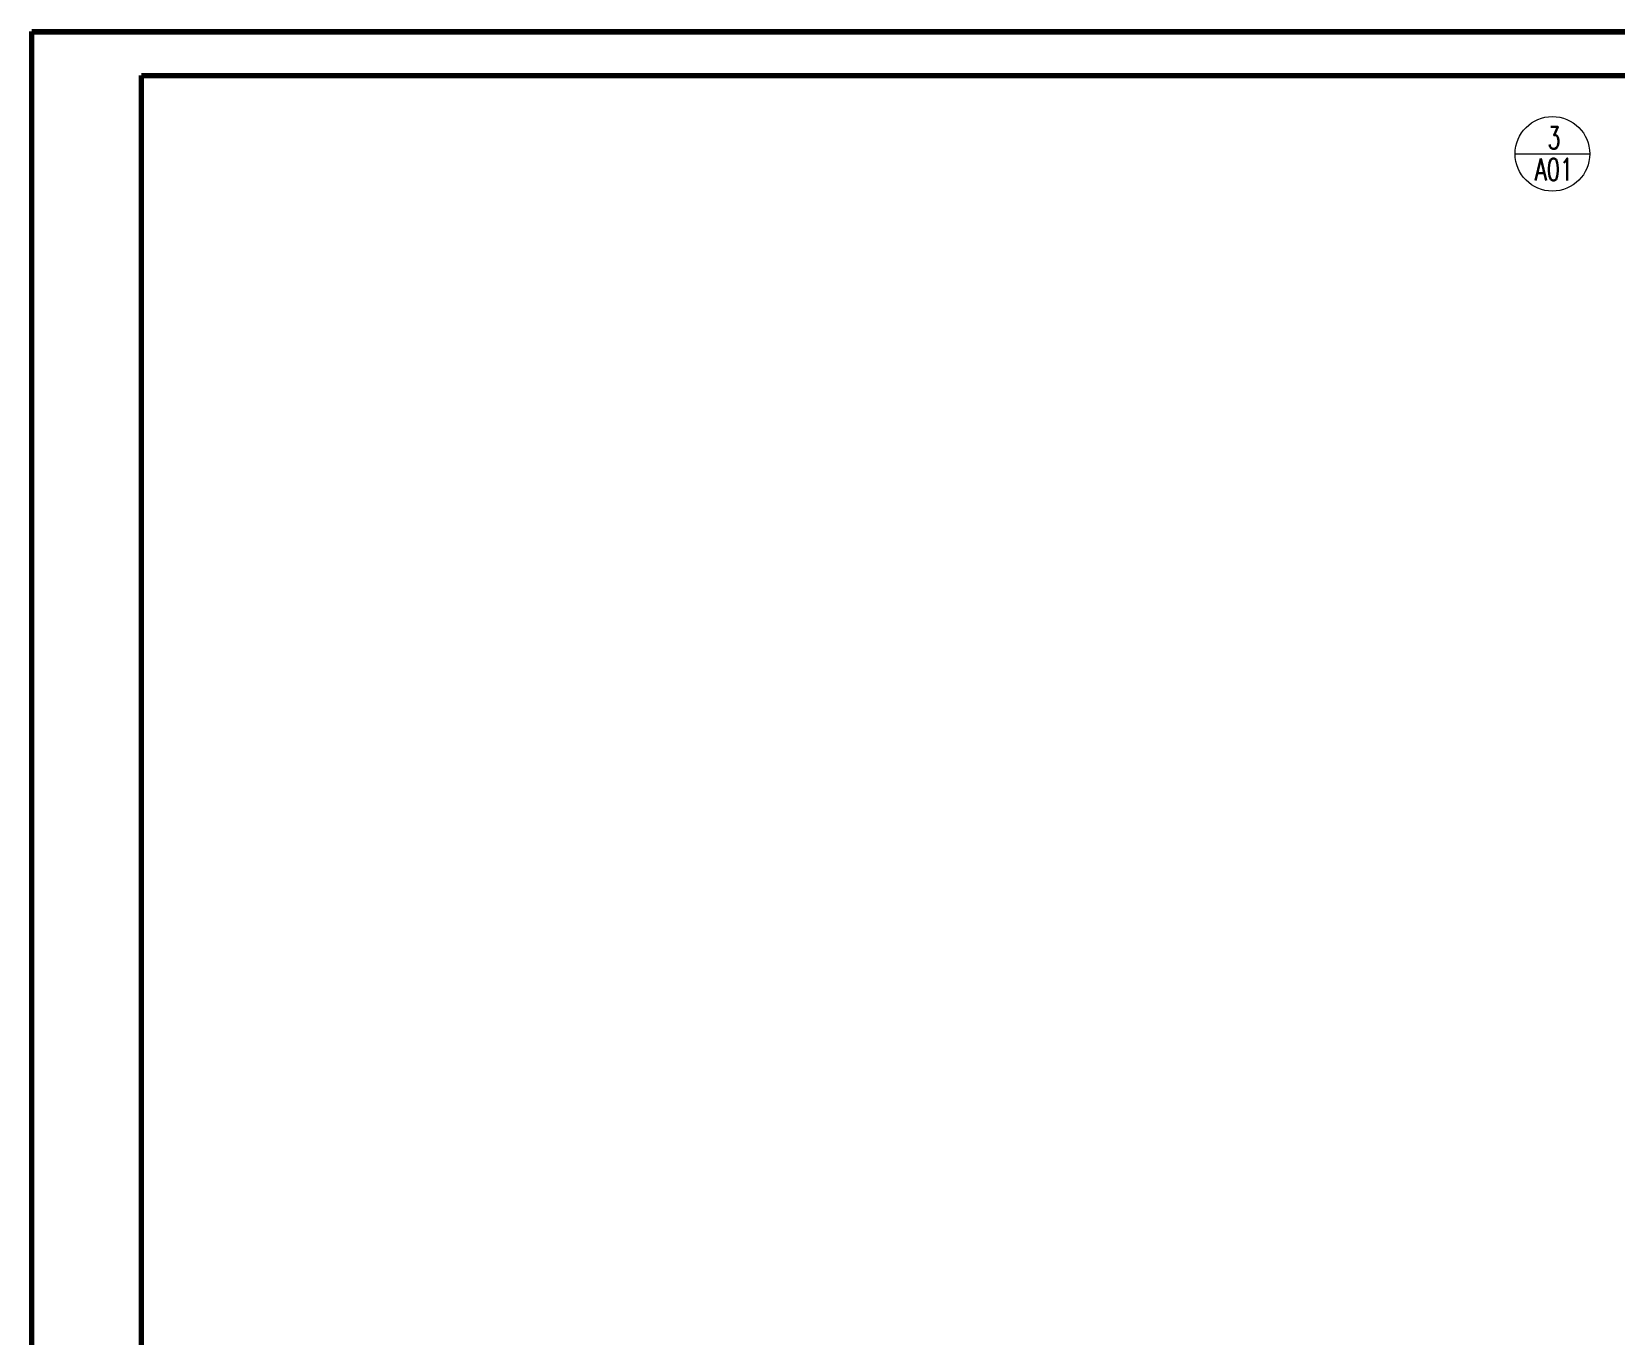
# Model space of a CAD drawing. Header units: millimetres. Extents: x 1333 to 104182, y -62616 to -5704.
# Drawn here: x 43597 to 44319, y -61997 to -61403 of the extents above; entities that cross this region are included whole.
import ezdxf
from ezdxf.enums import TextEntityAlignment as Align

# ---------------------------------------------------------------- set-up
doc = ezdxf.new("R2010")
doc.units = ezdxf.units.MM
doc.header["$LTSCALE"] = 0.5
doc.layers.add('08', color=1, linetype='Continuous')
doc.layers.add('11', color=3, linetype='Continuous')
doc.layers.add('TEXT', color=1, linetype='Continuous', lineweight=35)
doc.styles.get("Standard").update_dxf_attribs({"font": 'simplex.shx'})

# ---------------------------------------------------------------- blocks, each defined once
blk = doc.blocks.new('999')
at = {"color": 7, "lineweight": 70}
for p, q in [((73402, -11943.1), (73402, -10161.1)), ((73402, -10161.1), (75925, -10161.1)), ((73477, -11913.1), (73477, -10191.1)), ((73477, -10191.1), (75895, -10191.1))]:
    blk.add_line(p, q, dxfattribs=at)

msp = doc.modelspace()

# ---------------------------------------------------------------- linework, layer by layer
at = {"color": 7, "lineweight": 70}
for p, q in [((43597.462, -61402.825), (45279.462, -61402.825)), ((43647.462, -62570.825), (43647.462, -61422.825)), ((43647.462, -61422.825), (45259.462, -61422.825))]:
    msp.add_line(p, q, dxfattribs=at)
at = {"color": 3}
msp.add_lwpolyline([(43597.462, -61402.825), (45279.462, -61402.825), (45279.462, -62590.825), (43597.462, -62590.825)], close=True, dxfattribs=at)
at = {"layer": '11', "lineweight": 9}
msp.add_line((44273.291, -61458.494), (44307.291, -61458.494), dxfattribs=at)
at = {"layer": '11'}
msp.add_lwpolyline([(43597.462, -61402.825), (45279.462, -61402.825), (45279.462, -62590.825), (43597.462, -62590.825)], close=True, dxfattribs=at)
at = {"layer": '11', "lineweight": 9}
msp.add_circle((44290.291, -61458.494), 17, dxfattribs=at)

# ---------------------------------------------------------------- block references
at = {"layer": '08', "color": 55, "xscale": 0.6666666666860692, "yscale": 0.6666666666642413, "zscale": 0.6666666666666666}
msp.add_blockref('999', (-5337.19, -54628.745), dxfattribs=at)

# ---------------------------------------------------------------- texts
at = {"layer": 'TEXT', "linetype": 'Continuous', "lineweight": 9, "width": 0.7}
for s, p in [('3', (44291.016, -61456.198)), ('A01', (44291.016, -61470.612))]:
    msp.add_text(s, height=10, dxfattribs=at).set_placement(p, align=Align.CENTER)

doc.saveas('drawing.dxf')
